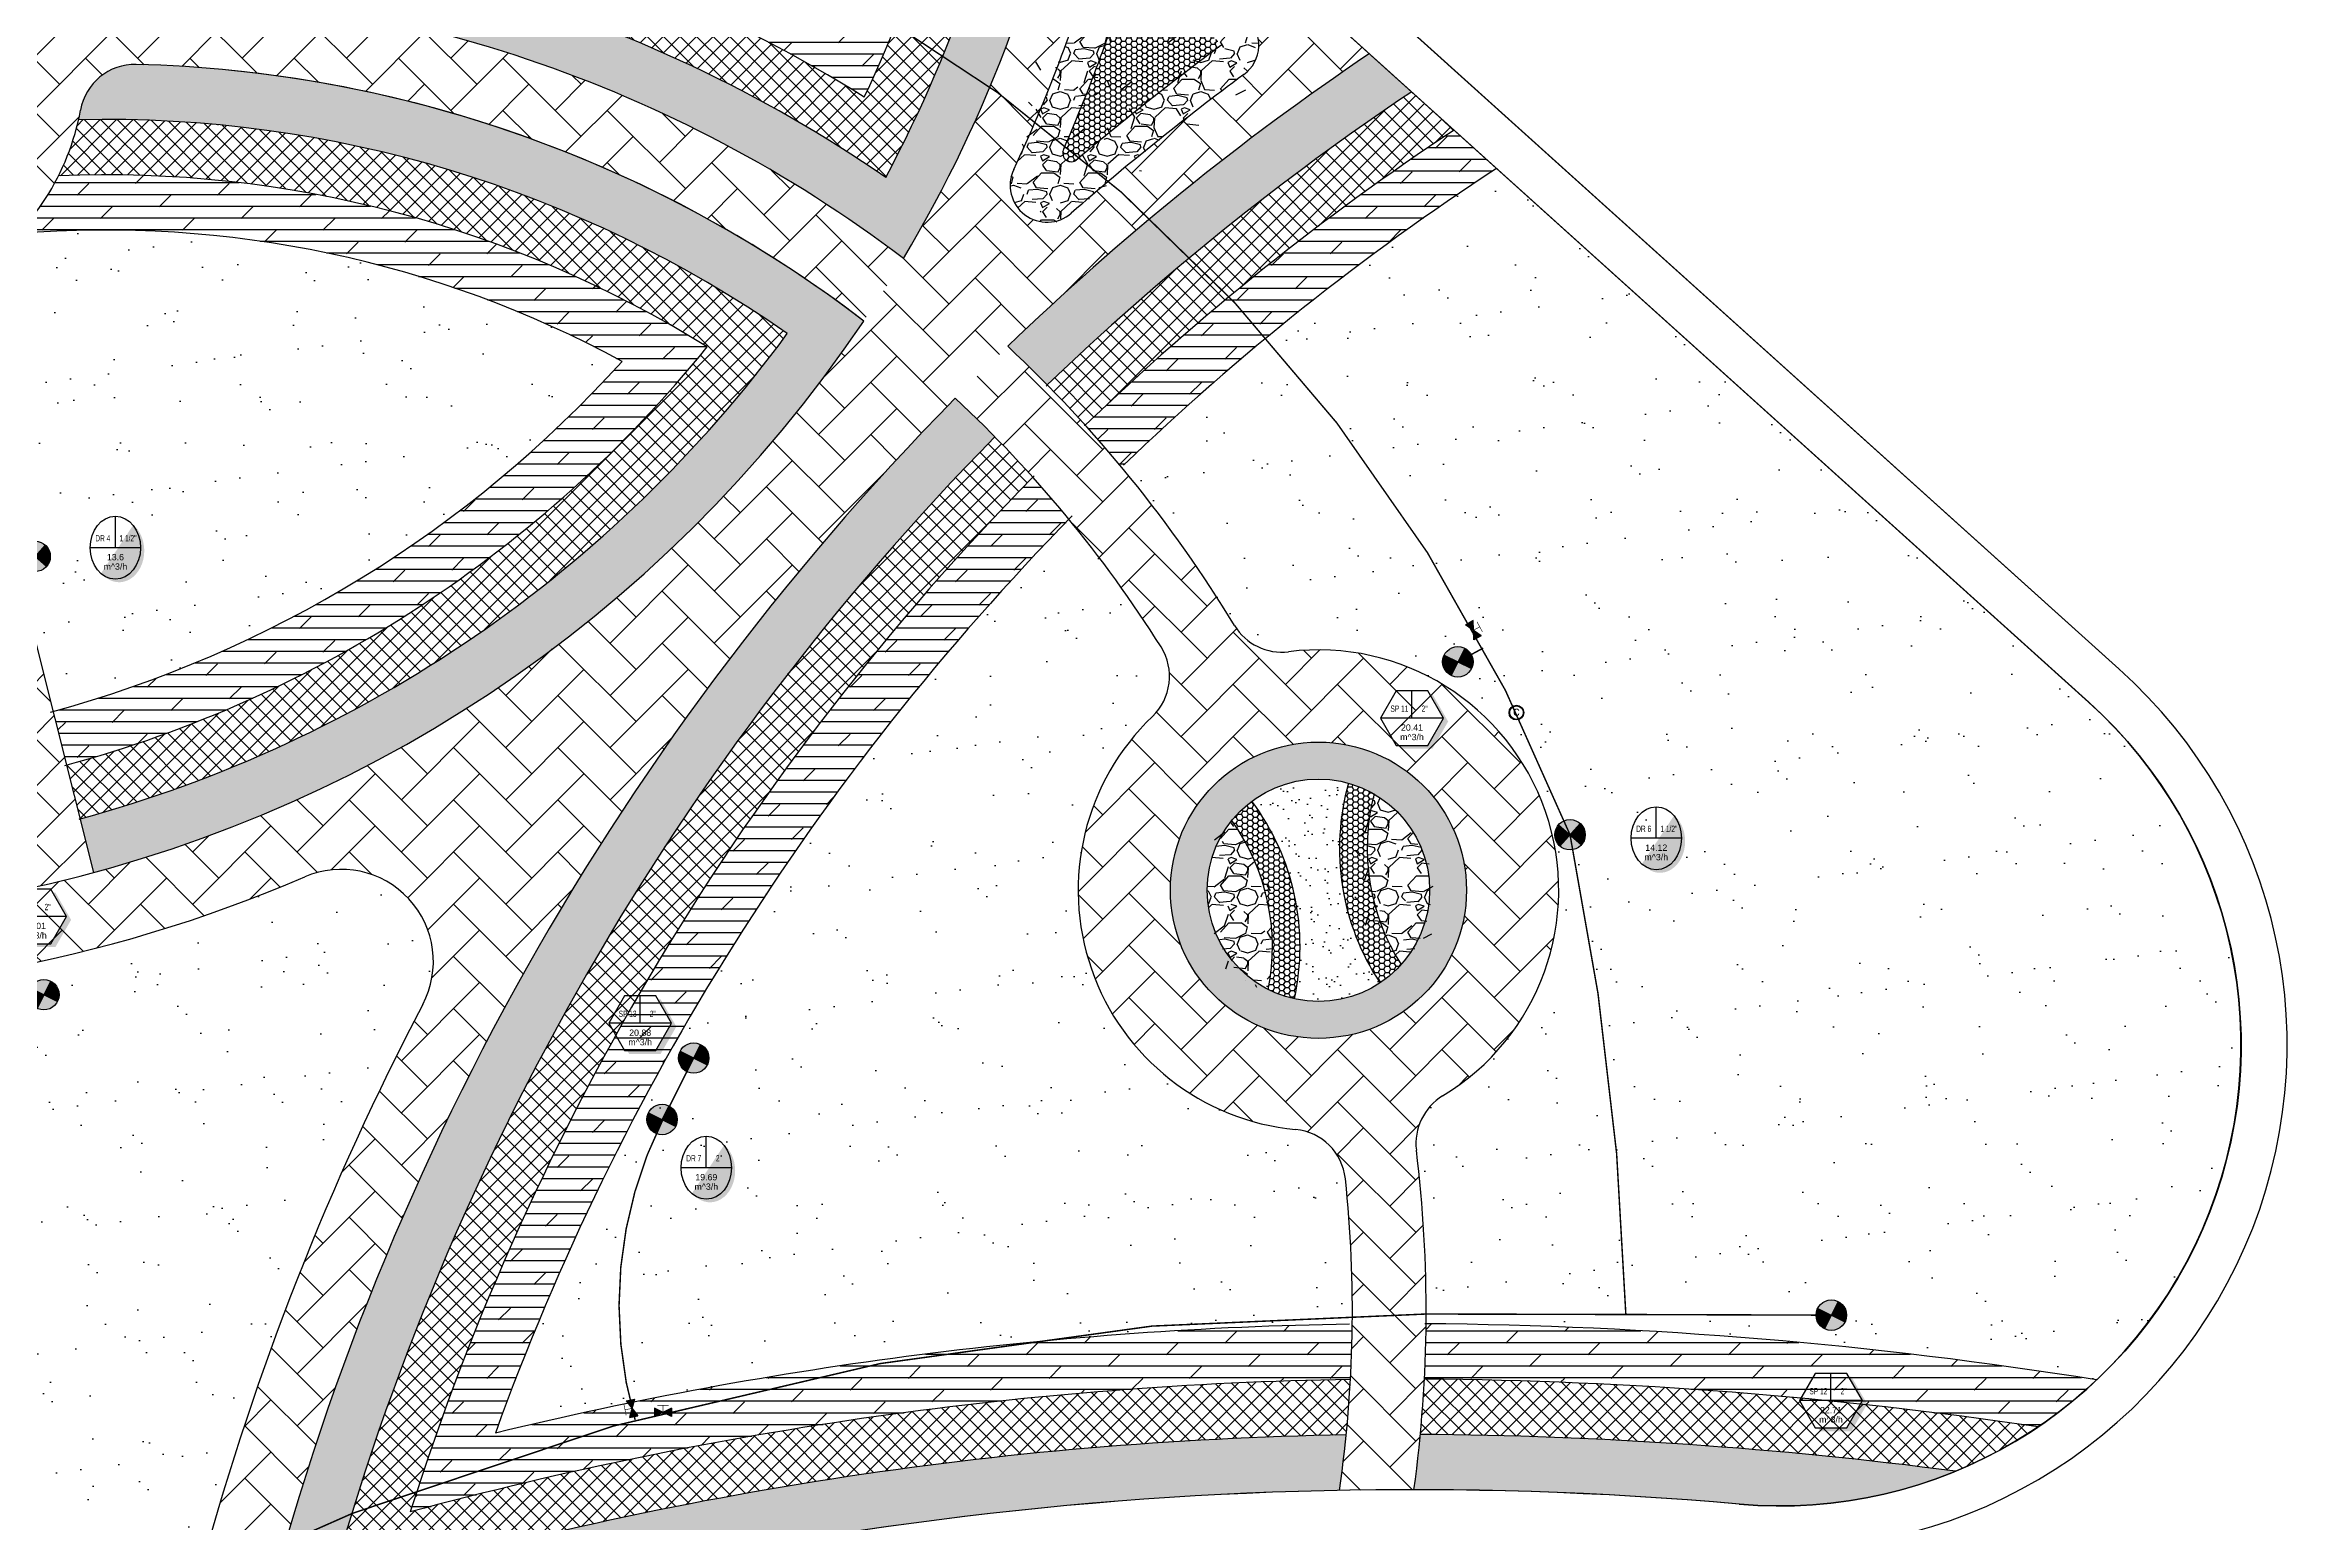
# Model space of a CAD drawing. Extents: x 671027 to 671621, y 802418 to 802669.
# Drawn here: x 671360.9 to 671482.5, y 802486.7 to 802566.8 of the extents above; entities that cross this region are included whole.
import ezdxf
from ezdxf.enums import TextEntityAlignment as Align

# ---------------------------------------------------------------- set-up
doc = ezdxf.new("R2010")
doc.units = 0
doc.linetypes.add('1', pattern=[0])
for name, color, linetype in [('Grass', 7, 'Continuous'), ('gravel', 7, 'Continuous'), ('isolation valve', 7, 'Continuous'), ('L-VALV-NOTN', 7, 'Continuous'), ('L-VALV-SYMB', 7, 'Continuous'), ('L-ZONE-ATTR-VALV', 7, 'Continuous'), ('Pipe-Lateral-10 Bars-90mm', 7, 'Continuous'), ('ROAD BORDER', 7, 'Continuous'), ('Roads boundry', 7, 'Continuous'), ('sand', 7, 'Continuous'), ('shrubs-Gc', 7, 'Continuous'), ('V3', 7, 'Continuous')]:
    doc.layers.add(name, color=color, linetype=linetype)
doc.layers.add('Hardscape', color=80, linetype='1', lineweight=15)
doc.layers.add('L-IRR-MAIN-QC VALVE', color=7, linetype='Continuous', true_color=0x23d31d)
doc.layers.add('L-SYMB-TRIM', color=7, linetype='Continuous', true_color=0x000000)
doc.styles.get("Standard").update_dxf_attribs({"font": 'arial.ttf'})
doc.styles.add('ValveZoneLabelText', font='arial.ttf', dxfattribs={"height": 0.2000000064})
doc.linetypes.add('90mm', pattern='A,0.5,-0.2,["90mm",Standard,S=0.1,R=0,X=-0.1,Y=-0.05],-0.5', length=1.2)
doc.linetypes.add('PIPE 90', pattern='A,12.7,-5.08,["GAS",Standard,S=2.54,R=0,X=-2.54,Y=-1.27],-6.35', length=24.13)
pattern_1 = [(37.50000000000001, (0, 0), (-0.01800035207982051, 0.5505898919955101), [0, -0.43434, 0, -0.485775, 0, -0.4643437499999999]), (7.499999999999999, (0, 0), (0.505713693530253, 0.8064282381393985), [0, -0.234315, 0, -0.3914775, 0, -0.15001875]), (327.5, (-0.3514725000131875, 0), (0.8898664165216401, 0.001616832763363982), [0, -0.142875, 0, -0.51435, 0, -0.6715125]), (317.5, (-0.3514725000131875, 0), (0.8590010090313343, 0.2507954886643683), [0, -0.07143749999999999, 0, -0.337185, 0, -0.3857625])]
pattern_2 = [(45, (0, 0), (-0.4490128060534576, 0.4490128060534577), []), (135, (0, 0), (-0.4490128060534577, -0.4490128060534576), [])]
pattern_3 = [(0, (0, 0), (0, 0.635), []), (45, (0, 0), (-1.269999134350098, 1.269999134350099), [0.8980256121069154, -1.796051224213831])]
pattern_4 = [(37.50000000000001, (0, 0), (-0.1600031295984046, 4.894132373293424), [0, -3.860800000000001, 0, -4.318000000000001, 0, -4.1275]), (7.499999999999999, (0, 0), (4.495232831380027, 7.168251005683543), [0, -2.0828, 0, -3.4798, 0, -1.3335]), (327.5, (-3.124199999962002, 0), (7.90992370241458, 0.01437184678545762), [0, -1.27, 0, -4.572, 0, -5.969]), (317.5, (-3.124199999962002, 0), (7.635564524722972, 2.229293232572163), [0, -0.635, 0, -2.9972, 0, -3.429])]
pattern_5 = [(228.0127875, (1.828800000017509, 2.540000000037253), (-20.32000000159581, -22.85999999858178), [0.34172144, -33.830483639565]), (184.969741, (1.600199999986216, 2.285999999963678), (30.47999998794051, 2.540000144697924), [0.5864047199999994, -58.05404889352396]), (132.5104471, (1.015999999945052, 2.23519999999553), (25.40000001072749, -27.93999999024596), [0.41348152, -40.9347227941]), (267.273689, (0.02540000004228204, 1.600199999986216), (2.540000005319725, 50.79999999973313), [0.5340045199999995, -52.86643742573797]), (292.83365418, (0, 1.066800000029616), (-12.70000000106341, 30.47999999955546), [0.5236336999999995, -51.83980774534397]), (357.2736889999999, (0.2031999999890104, 0.5842000000411645), (-50.79999999973313, 2.540000005319728), [0.5340045199999995, -52.86643742573797]), (37.69424047, (0.7365999999456108, 0.5587999999988824), (-33.01999999853589, -25.40000000190041), [0.70619366, -69.91311531424701]), (72.25532837, (1.295399999944493, 0.9906000000191852), (17.78000000477929, 55.87999999847886), [0.66671952, -66.005256601905]), (121.42956562, (1.498600000049919, 1.625600000028498), (-20.32000000288312, 33.01999999822602), [0.535813, -53.04554569871201]), (175.2363583, (1.219200000050478, 2.082799999974668), (27.93999999959953, -2.540000004389256), [0.6117132799999995, -29.97393694999998]), (222.3974378, (0.6095999999670312, 2.133599999942817), (-30.47999999902466, -27.94000000106399), [0.7910779200000001, -78.31677251217701]), (138.81407483, (2.540000000037253, 1.574799999943934), (-17.77999999893351, 15.24000000123918), [0.27000454, -26.730565824344]), (171.4692344, (2.336800000048243, 1.752600000007078), (33.02000000088966, -5.079999994237343), [0.51368198, -50.85463899704001]), (225, (1.828800000017509, 1.828800000017509), (-3.552713678800501e-16, -2.540000000000239), [0.35920934, -3.232893108428]), (203.19859051, (1.650999999954365, 2.133599999942817), (12.70000000034609, 5.079999999109334), [0.1934413199999999, -19.15062236889398]), (291.80140949, (1.473200000007637, 2.057400000048801), (-2.540000000531496, 7.619999999822872), [0.27356562, -13.40475299]), (30.96375653, (1.574799999943934, 1.803399999975227), (7.620000000186383, 5.079999999721125), [0.4443196599999997, -14.36629815290999]), (161.56505118, (1.955799999996088, 2.032000000006519), (5.080000000132583, -2.539999999733753), [0.32128714, -7.710898116828]), (16.389540334, (0, 2.057400000048801), (25.40000000000015, 7.620000000000243), [0.450088, -44.55882667253901]), (70.34617594, (0.4318000000203028, 2.184400000027381), (-10.16000000092932, -27.93999999967041), [0.37759894, -37.3822156782]), (293.19859051, (1.955799999996088, 2.540000000037253), (-5.079999999113262, 12.70000000035529), [0.3868800999999998, -18.95718358889398]), (343.6104596700001, (2.10820000001695, 2.184400000027381), (-25.40000000053229, 7.619999998222859), [0.4500879999999998, -44.55882667253996]), (339.44395478, (0, 0.4825999999884516), (-12.69999999999986, 5.080000000000211), [0.4340351999999997, -21.26773431310599]), (294.7751406, (0.4063999999780208, 0.33019999996759), (-12.70000001511693, 27.93999999312726), [0.36367212, -36.00359338072001]), (66.80140949, (1.98120000003837, 0), (5.079999999202299, 12.7000000003193), [0.3868801000000001, -18.957183588894]), (17.35402464, (2.133599999942817, 0.355600000009872), (-33.01999999934302, -10.16000000213246), [0.4257827400000001, -42.1523759802]), (69.44395478, (0.7365999999456108, 0), (-5.080000000088461, -12.69999999996463), [0.2170176, -21.48475191310601]), (101.309932474, (1.828800000017509, 0), (-2.5400000000004, 10.16000000000037), [0.1295146, -12.821994964526]), (165.963756532, (1.803399999975227, 0.1269999999785796), (7.619999999999513, -2.539999999999865), [0.5236337000000001, -9.949054589069]), (186.00900596, (1.295399999944493, 0.2539999999571592), (25.39999999986537, 2.540000001329354), [0.4852669999999997, -48.04136486333697]), (303.69006753, (1.574799999943934, 1.574799999943934), (-2.540000000352969, 5.079999999823702), [0.36632388, -8.79177635968]), (353.15722659, (1.77800000004936, 1.270000000018626), (43.18000000026569, -5.079999997739394), [0.6395567600000001, -63.316009065031]), (60.9453959, (2.412999999942258, 1.193800000008196), (-10.16000000027969, -17.77999999984025), [0.26150824, -25.88939231811]), (90, (2.540000000037253, 1.422400000039488), (-2.54, 2.54), [0.1524, -2.3876]), (120.25643716, (1.244599999976344, 0.33019999996759), (10.15999999875716, -17.7800000007098), [0.3528669600000001, -34.9339407732]), (48.01278749999999, (1.066800000029616, 0.6350000000093132), (20.32000000167534, 22.8599999985102), [0.6834428800000001, -33.488762199565]), (0, (1.523999999975786, 1.143000000040047), (2.54, 2.54), [0.6604000000000001, -1.8796]), (325.3048465, (2.184400000027381, 1.143000000040047), (25.40000000962153, -17.77999998625458), [0.40160956, -39.75931672414001]), (254.0546040999999, (2.514599999994971, 0.9144000000087544), (-2.539999999822557, -10.16000000004475), [0.36982908, -18.121650038772]), (207.64597536, (2.412999999942258, 0.5587999999988824), (-48.26000000177335, -25.39999999663075), [0.6021450999999994, -59.61246442293797]), (175.42607874, (1.879599999985658, 0.2793999999994412), (-33.01999999999883, 2.539999999999478), [0.6370294599999999, -63.06584645624])]
pattern_6 = [(0, (0, 0), (0.28575, 0.1649778387), [0.1905, -0.3809999999999999]), (120, (0, 0), (-0.2857499993756514, 0.1649778397814034), [0.1904999999999998, -0.3809999999999997]), (59.99999999999999, (0, 0), (6.243485461965292e-10, 0.3299556784814033), [-0.3809999999999999, 0.1905])]

# ---------------------------------------------------------------- blocks, each defined once
blk = doc.blocks.new('valvesym-1')
at = {"linetype": 'Continuous', "lineweight": 0}
for points in [[(-0.005572365368450294, -9.992007221626409e-16), (-0.7466969593723654, -9.992007221626409e-16), (-0.7495614365984087, 0.005572365560468029), (-0.7407662468327931, 0.1173258474159137), (-0.7132923789272694, 0.2317627430862896), (-0.6682548853708725, 0.3404928708454358), (-0.6067627387258326, 0.4408389340933168), (-0.5303300797232847, 0.5303300797232787), (-0.4408389340933239, 0.6067627387258273), (-0.3404928708454441, 0.6682548853708682), (-0.231762743086298, 0.7132923789272665), (-0.1173258474159223, 0.7407662468327918), (-0.005572365368450294, 0.7495614366135223), (0.0002269082501467068, 0.7466969851027485), (0.0002269082501467068, 0.005572365560468029)], [(0.7466969593723654, -1.998401444325282e-15), (0.005572365368450294, -1.665334536937735e-15), (0.0002269082501467068, -0.005572365560468362), (0.0002269082501467068, -0.7466969851027487), (0.005572365368450294, -0.7495614366135223), (0.1173258474159267, -0.7407662468327914), (0.2317627430863026, -0.7132923789272656), (0.3404928708454474, -0.668254885370867), (0.4408389340933271, -0.6067627387258254), (0.530330079723287, -0.5303300797232764), (0.6067627387258343, -0.4408389340933148), (0.6682548853708735, -0.3404928708454339), (0.7132923789272702, -0.231762743086288), (0.7407662468327935, -0.1173258474159117), (0.7495614365984057, -0.005572365560468362)]]:
    blk.add_hatch(color=0, dxfattribs=at).paths.add_polyline_path(points, flags=0)
at = {"layer": 'L-SYMB-TRIM', "linetype": 'Continuous', "lineweight": 0}
h = blk.add_hatch(color=256, dxfattribs=at)
edge = h.paths.add_edge_path()
edge.add_arc((0, 0), 0.7499999912790698, 0, 360)
at = {"color": 0, "linetype": 'Continuous', "ltscale": 0.1022343309819866, "flags": 128}
for points in [[(0.7499999912790697, 0), (-0.7499782480462722, 0)], [(0.0002269082501467068, 0.7499999569541651), (0.0002269082501467068, -0.749999989485058)]]:
    blk.add_lwpolyline(points, dxfattribs=at)
at = {"color": 0, "linetype": 'Continuous', "ltscale": 0.1022343309819866}
blk.add_circle((0, 0), 0.7499999912790698, dxfattribs=at)
blk = doc.blocks.new('ControlValve-1')
at = {"layer": 'L-VALV-SYMB', "color": 0, "xscale": 1.000000032, "yscale": 1.000000032}
blk.add_blockref('valvesym-1', (0, 0), dxfattribs=at)
at = {"layer": 'L-ZONE-ATTR-VALV', "style": 'ValveZoneLabelText'}
blk.add_attdef('WaterSource/ZoneId', (0, 0), '', height=0.2000000064, dxfattribs=at)
blk = doc.blocks.new('V-D-2')
at = {"layer": 'L-VALV-SYMB', "color": 12, "rotation": 63.40581976892219}
blk.add_blockref('ControlValve-1', (0, 0), dxfattribs=at)
blk = doc.blocks.new('vnotation-4')
h = blk.add_hatch(color=256)
edge = h.paths.add_edge_path()
edge.add_ellipse((0, 0), major_axis=(0, 0.5), ratio=0.8, start_angle=151.239389194318, end_angle=321.1378267994929)
edge.add_ellipse((0.05851919929342841, -0.04899005160074754), major_axis=(0, 0.5), ratio=0.8, start_angle=141.137826799493, end_angle=331.23938919431794, ccw=False)
for p, q in [((0, 0), (3.888022200886621e-17, 0.5)), ((0.4, -9.18454765366783e-17), (-0.4, 3.061515884555943e-17))]:
    blk.add_line(p, q)
blk.add_ellipse((0, 0), major_axis=(0, 0.5), ratio=0.8, start_param=-3.141592653589793, end_param=3.141592653589793)
for tag, p in [('AA', (-0.2, 0.15)), ('2', (0.2, 0.15)), ('GPM', (0, -0.3)), ('20', (0, -0.15))]:
    blk.add_attdef(tag, text='', height=0.1).set_placement(p, align=Align.MIDDLE_CENTER)
at = {"flags": 1}
blk.add_attdef('WATERSOURCE/ZONEID', text='', height=0.005, dxfattribs=at).set_placement((0, 0), align=Align.MIDDLE_CENTER)
blk = doc.blocks.new('V-D-1.5')
at = {"layer": 'L-VALV-SYMB', "color": 130, "rotation": 48.58537856362994}
blk.add_blockref('ControlValve-1', (0, 0), dxfattribs=at)
blk = doc.blocks.new('V_S_2')
at = {"layer": 'L-VALV-SYMB', "color": 12, "rotation": 63.40581976892219}
blk.add_blockref('ControlValve-1', (0, 0), dxfattribs=at)
blk = doc.blocks.new('vnotation-6')
blk.add_hatch(color=256).paths.add_polyline_path([(0.2809331929103995, 0.379434840131078), (0.5, 0), (0.2499999999999997, -0.4330127018922195), (-0.2061760863627774, -0.4330127018922192), (-0.175242893452378, -0.4865905636533605), (0.3247571065476219, -0.4865905636533608), (0.5747571065476222, -0.05357786176114132), (0.3247571065476222, 0.379434840131078)])
for p, q in [((0, 0), (5.551115123125783e-17, 0.4330127018922194)), ((0.5, -1.110223024625157e-16), (-0.5, 0))]:
    blk.add_line(p, q)
blk.add_lwpolyline([(0.5, 0), (0.25, 0.4330127018922194), (-0.2499999999999999, 0.4330127018922194), (-0.5, 5.551115123125783e-17), (-0.2500000000000002, -0.4330127018922192), (0.2499999999999997, -0.4330127018922195)], close=True)
for tag, p in [('AA', (-0.2, 0.2)), ('2', (0.2, 0.2)), ('GPM', (0, -0.3)), ('20', (0, -0.15))]:
    blk.add_attdef(tag, text='', height=0.1).set_placement(p, align=Align.MIDDLE_CENTER)
at = {"flags": 1}
blk.add_attdef('WATERSOURCE/ZONEID', text='', height=0.005, dxfattribs=at).set_placement((0, 0), align=Align.MIDDLE_CENTER)
blk = doc.blocks.new('Q.C')
at = {"layer": 'L-IRR-MAIN-QC VALVE'}
h = blk.add_hatch(color=256, dxfattribs=at)
edge = h.paths.add_edge_path()
edge.add_arc((0, 0), 0.5186, 0, 360)
edge = h.paths.add_edge_path(flags=17)
edge.add_arc((0, 0), 0.4749, 0, 360)
for radius in [0.5186, 0.4749]:
    blk.add_circle((0, 0), radius, dxfattribs=at)
blk.add_text('c', height=0.659216335408678, dxfattribs=at).set_placement((-0.2362349559965082, -0.2256896859323376))
blk = doc.blocks.new('ISOLATION VALVE')
at = {"layer": 'V3'}
h = blk.add_hatch(color=150, dxfattribs=at)
h.paths.add_polyline_path([(1.5, 0.75), (0, 0), (1.5, -0.75)])
h.paths.add_polyline_path([(0, 0), (-1.5, 0.75), (-1.5, -0.75)])
at = {"layer": 'V3', "color": 150}
for p, q in [((-1.5, 0.75), (-1.5, -0.75)), ((1.5, 0.75), (-1.5, -0.75)), ((1.5, -0.75), (-1.5, 0.75)), ((1.5, 0.75), (1.5, -0.75))]:
    blk.add_line(p, q, dxfattribs=at)
at = {"layer": 'V3', "color": 150, "const_width": 0.1}
blk.add_lwpolyline([(0, 0), (0, 1.25), (1, 1.25), (-1, 1.25)], dxfattribs=at)

msp = doc.modelspace()

# ---------------------------------------------------------------- hatches: boundary and pattern name
at = {"layer": 'Grass', "linetype": 'ByBlock'}
h = msp.add_hatch(dxfattribs=at)
h.set_pattern_fill('AR-SAND', color=94, scale=0.1)
h.set_pattern_definition(pattern_4)
h.paths.add_polyline_path([(671471.7772134771, 802531.1687208272, -0.4373838663141636), (671472.1856676224, 802494.4562980401, 0.03769208156857422), (671435.8301662904, 802497.500892699, 0.03296819824642526), (671435.3015456228, 802506.914810612, -0.2955544622661418), (671436.7283291726, 802509.8479304744, 0.8097388147412852), (671428.3773668088, 802533.9284248347, -0.2955544622637499), (671425.4409522587, 802535.3484153331, 0.03688084463250202), (671419.3195707373, 802543.9346206395, -0.04727878131818087), (671439.6544984583, 802560.1288513762)])
h = msp.add_hatch(dxfattribs=at)
h.set_pattern_fill('AR-SAND', color=94, scale=0.1)
h.set_pattern_definition(pattern_4)
h.paths.add_polyline_path([(671361.395898007, 802530.6948189789), (671356.141968642, 802551.593358264, -0.3149717155098368), (671357.3660542644, 802554.8066317039, 0.05296214633264042), (671359.4669548852, 802556.5847536196, -0.1459699085263934), (671392.236061825, 802549.666084707, -0.1432506243744914)])
h = msp.add_hatch(dxfattribs=at)
h.set_pattern_fill('AR-SAND', color=94, scale=0.1)
h.set_pattern_definition(pattern_4)
h.paths.add_polyline_path([(671428.7552606072, 802508.0307681201, -0.3564185848569091), (671431.453391756, 802505.3621299329, -0.02921405260145238), (671431.829753422, 802497.4811087137, 0.05566542318292118), (671385.366460635, 802491.5784650609, -0.1073505691451949), (671416.468577111, 802541.1052455978, -0.03159209307204999), (671421.457726224, 802534.1852232465, -0.3564185848559485), (671420.9911363908, 802530.419079941, 0.642267972347255)])
h = msp.add_hatch(dxfattribs=at)
h.set_pattern_fill('AR-SAND', color=94, scale=0.1)
h.set_pattern_definition(pattern_4)
h.paths.add_polyline_path([(671381.431435129, 802514.8103934315, 0.7066326815959615), (671375.0270462994, 802521.7265282344, -0.1143951784226822), (671340.586100839, 802515.5045074828, 0.7059984922318673), (671337.0001669894, 802506.7903311895, -0.05351524479783638), (671358.8273917859, 802482.5062162419, 0.6304159940492293), (671369.4806571321, 802484.4383036532, -0.05428110816195015)])
at = {"layer": 'gravel', "linetype": 'ByBlock'}
h = msp.add_hatch(dxfattribs=at)
h.set_pattern_fill('GRAVEL', color=250, scale=0.1)
h.set_pattern_definition(pattern_5)
edge = h.paths.add_edge_path()
edge.add_arc((671344.3868694465, 802592.8980244967), 76.48678802096713, -25.416320107504305, -15.998444077087584, ccw=False)
edge.add_arc((671415.2771628769, 802559.2120898772), 2, 154.5836798924957, 311.0415033565571)
edge.add_arc((671514.9272235946, 802444.7453760711), 149.7654874158904, 126.4491387234535, 131.041503352715, ccw=False)
edge.add_arc((671424.7619859539, 802566.8231918478), 2, -53.55086127654646, 47.96386137537576)
edge.add_line((671426.1011843599, 802568.308637111), (671421.1729975863, 802572.7516280679))
edge.add_arc((671419.8337991802, 802571.2661828046), 2, 47.96386137537576, 164.0015559204352)
edge = h.paths.add_edge_path(flags=16)
edge.add_arc((671344.3868694468, 802592.8980244966), 78.48678802065807, -23.826502451123588, -15.998444333042016, ccw=False)
edge.add_arc((671416.6010780724, 802560.9631449378), 0.4752611960238309, 151.2367429350951, 299.2785820582257)
edge.add_arc((671514.9272235951, 802444.7453760705), 151.7654874166286, 126.44913872346089, 130.2670155583826, ccw=False)
edge.add_line((671424.761985954, 802566.8231918478), (671419.8337997734, 802571.2661822701))
h = msp.add_hatch(dxfattribs=at)
h.set_pattern_fill('GRAVEL', color=250, scale=0.1)
h.set_pattern_definition(pattern_5)
h.paths.add_polyline_path([(671433.0149160433, 802526.2168473086, -0.4763641906081926), (671434.4751048972, 802516.9688277496, -0.2087031330792848)])
h = msp.add_hatch(dxfattribs=at)
h.set_pattern_fill('GRAVEL', color=250, scale=0.1)
h.set_pattern_definition(pattern_5)
h.paths.add_polyline_path([(671427.2656219306, 802515.6240384462, -0.476364190608151), (671425.2935437126, 802524.7765749665, -0.2087031330792738)])
at = {"layer": 'Hardscape'}
h = msp.add_hatch(dxfattribs=at)
h.set_pattern_fill('AR-HBONE', color=251, scale=0.5)
h.set_pattern_definition([(45, (-675480.1106416162, -802687.9175801403), (2.220446049250313e-16, 2.82842712474619), [6, -2]), (135, (-675478.6964280538, -802686.5033665779), (2.220446049250313e-16, 2.82842712474619), [6, -2])])
h.paths.add_polyline_path([(671420.9911363908, 802530.419079941, 0.3564185848566495), (671421.457726224, 802534.1852232465, 0.06502041347440585), (671410.2990935898, 802547.6679814993, -0.006819381750013298), (671413.1450974577, 802550.48329309, -0.06842806752082291), (671425.4409522585, 802535.348415333, 0.2955544622662496), (671428.3773668088, 802533.9284248347, -0.8097388147398058), (671436.7283291727, 802509.8479304744, 0.2955544622660227), (671435.3015456228, 802506.914810612, -0.06456998133780872), (671435.1735192551, 802488.5052329487, 0.005006434108123105), (671431.1285960067, 802488.4677008206, 0.06275886861352166), (671431.453391756, 802505.3621299329, 0.3564185848573256), (671428.7552606072, 802508.0307681201, -0.6422679723435928)])
h.paths.add_polyline_path([(671430.8233191636, 802513.0149070462, 1), (671429.1625349883, 802528.9859196634, 1)], flags=16)
h.paths.add_polyline_path([(671365.8973844853, 802565.7602576236, 0.3701304910562714), (671362.8714852475, 802563.2896480621, -0.2019685250240934), (671357.3660522815, 802554.8066346237, 0.3149719415910385), (671356.141968642, 802551.593358264), (671357.4391562757, 802546.4335388524), (671363.5906415065, 802521.9647942566, -0.01701694665333523), (671358.7221040309, 802520.8230006462), (671351.2928597111, 802550.3742837891, 0.3149717155074434), (671348.6947053735, 802552.626639411, -0.2220571350402036), (671339.2410025552, 802558.306080872, 0.3701306396925756), (671335.4750996266, 802559.3443304739, 0.1581078736661541), (671305.0695365685, 802530.8137644223, -0.01366064180112755), (671301.7376669926, 802533.0536133652, -0.1626782124827104), (671335.2536456073, 802563.6406283225, 0.2831624201260748), (671337.0342945128, 802566.2338611757, -0.2352225581305126), (671342.7238851048, 802576.3607711737, 0.3153520210887766), (671343.9514026123, 802579.5763759634), (671336.3750644987, 802609.7127536532, -0.01954959624762731), (671341.1834817751, 802611.0936872016), (671348.8005115428, 802580.7954504384, 0.314971715511892), (671351.3986658804, 802578.5430948165, -0.2556895341446855), (671361.6887799071, 802571.4333845822, 0.283162420133665), (671364.3650036139, 802569.7800867182, -0.1631994005964295), (671407.4944492271, 802555.2451177315, -0.0136606418011594), (671405.3439707501, 802551.8548787314, 0.1586283161576397)])
h.paths.add_polyline_path([(671349.2162935394, 802573.5703734223, 1), (671350.8770777148, 802557.5993608051, 1)], flags=16)
h = msp.add_hatch(dxfattribs=at)
h.set_pattern_fill('AR-HBONE', color=251, scale=0.5)
h.set_pattern_definition([(45, (-673847.9582241292, -801760.793578709), (0, 2.82842712474619), [6, -2]), (135, (-673846.5440105663, -801759.3793651466), (2.220446049250313e-16, 2.82842712474619), [6, -2])])
h.paths.add_polyline_path([(671278.3240163288, 802535.4435712302, -0.006934415861741222), (671284.9076873536, 802549.7409287744, 0.66462960352515), (671416.8447145295, 802580.6436905864), (671417.1021850156, 802580.4116054681), (671432.7317528373, 802566.3349022788, 0.1883416674879848), (671372.0840579804, 802478.4490603469, 0.01616380397232093), (671359.8151024525, 802473.9817937382, 0.1766349934288822)])
h.paths.add_polyline_path([(671337.0001669895, 802506.7903311895, -0.05351524479782128), (671358.8273917859, 802482.5062162419, 0.6304159940423829), (671369.4806571321, 802484.4383036533, -0.05428110816170177), (671381.431435129, 802514.8103934315, 0.706632681603334), (671375.0270462994, 802521.7265282344, -0.1143951784225377), (671340.5861008388, 802515.5045074828, 0.7059984922328879)], flags=16)
h.paths.add_polyline_path([(671294.6672586412, 802534.775833871, -0.0375203973870377), (671286.5393231298, 802542.8591383492, 0.544499667226283), (671284.8757265435, 802542.6254301436, 0.002109561052168651), (671282.8909447045, 802538.2952670405, 0.4436496554100509), (671283.4813783809, 802536.9351378863, -0.01785648479128385), (671293.6300657612, 802533.0939191355, 0.8558373785887041)], flags=16)
h.paths.add_polyline_path([(671416.5903739688, 802557.7036215719, -0.02004065313521632), (671425.9502038966, 802565.2144227157, 0.4743790038603573), (671426.1011843599, 802568.308637111), (671421.1729975862, 802572.7516280677, 0.554523892678824), (671417.9112615082, 802571.8174051103, -0.04111638270438389), (671413.4707367199, 802560.0704747204, 0.8130969758238349)], flags=16)
at = {"layer": 'sand', "linetype": 'ByBlock'}
h = msp.add_hatch(dxfattribs=at)
h.set_pattern_fill('AR-SAND', color=1, scale=0.03)
h.set_pattern_definition([(37.50000000000001, (0, 0), (-0.04800093887952137, 1.468239711988027), [0, -1.15824, 0, -1.2954, 0, -1.23825]), (7.499999999999999, (0, 0), (1.348569849414008, 2.150475301705063), [0, -0.6248400000000001, 0, -1.04394, 0, -0.40005]), (327.5, (-0.9372600000351667, 0), (2.372977110724374, 0.004311554035637286), [0, -0.3809999999999999, 0, -1.3716, 0, -1.7907]), (317.5, (-0.9372600000351667, 0), (2.290669357416891, 0.6687879697716489), [0, -0.1905, 0, -0.8991599999999998, 0, -1.0287])])
h.paths.add_polyline_path([(671433.3293438278, 802515.9792657, -0.1213066554515475), (671430.6164597687, 802515.0041805796, -0.08049183207170375), (671428.691087814, 802515.1140889457, 0.2173204439400732), (671426.3825175836, 802525.828305629, -0.135442073141553), (671429.369394383, 802526.99664613, -0.09450454643418552), (671431.6200056848, 802526.8052575141, 0.2173204439400791)])
at = {"layer": 'shrubs-Gc', "linetype": 'ByBlock'}
h = msp.add_hatch(dxfattribs=at)
h.set_pattern_fill('DOLMIT', color=240, scale=0.1)
h.set_pattern_definition(pattern_3)
h.paths.add_polyline_path([(671405.3690575797, 802563.9905983229, 0.1597826338689477), (671358.4267223006, 802575.5607631212, 0.1037414124038036), (671353.7121392085, 802578.0871855326, -0.1631777206847234), (671403.9973471246, 802568.2984964466, 0.0791751316335648), (671408.6907236452, 802588.0441431054), (671411.4710681401, 802585.5375324562, -0.083537026260446)])
at = {"layer": 'shrubs-Gc'}
h = msp.add_hatch(dxfattribs=at)
h.set_pattern_fill('ANSI37', color=74, scale=0.2)
h.set_pattern_definition(pattern_2)
h.paths.add_polyline_path([(671406.5338147235, 802559.6392740925, 0.1631761958458701), (671360.9562039166, 802572.7070807088, 0.07356927205767784), (671358.4267223006, 802575.5607631212, -0.1597826338689475), (671405.3690575797, 802563.9905983229, 0.08353702626044594), (671411.4710681401, 802585.5375324562), (671414.1877117996, 802583.0883510907, -0.08816668761469468)])
h = msp.add_hatch(dxfattribs=at)
h.set_pattern_fill('AR-SAND', color=219, scale=0.01125)
h.set_pattern_definition(pattern_1)
h.paths.add_polyline_path([(671406.5338147235, 802559.6392740925, 0.08816668761469462), (671414.1877117996, 802583.0883510907), (671416.8519303807, 802580.6864333863, -0.09301726323245714), (671407.4944492271, 802555.2451177315, 0.1631994005962407), (671364.365003614, 802569.7800867183, -0.2831624201267741), (671361.6887799071, 802571.433384582, 0.02821709534654777), (671360.9562039166, 802572.7070807088, -0.1631761958458699)])
h = msp.add_hatch(dxfattribs=at)
h.set_pattern_fill('HONEY', color=1, scale=0.06)
h.set_pattern_definition(pattern_6)
edge = h.paths.add_edge_path()
edge.add_arc((671344.3868694468, 802592.8980244966), 78.48678802065807, -23.826502451123588, -15.998444333042016, ccw=False)
edge.add_arc((671416.6010780724, 802560.9631449378), 0.4752611960238309, 151.2367429350951, 299.2785820582257)
edge.add_arc((671514.9272235951, 802444.7453760705), 151.7654874166286, 126.44913872346089, 130.2670155583826, ccw=False)
edge.add_line((671424.761985954, 802566.8231918478), (671419.8337997734, 802571.2661822701))
h = msp.add_hatch(dxfattribs=at)
h.set_pattern_fill('AR-SAND', color=219, scale=0.01125)
h.set_pattern_definition(pattern_1)
h.paths.add_polyline_path([(671362.7659767632, 802562.7629619425, 0.01030822785696489), (671362.8714849713, 802563.289646518, -0.37013063969242), (671365.8973844852, 802565.7602576235, -0.1586283161570497), (671405.3439707499, 802551.8548787315, -0.1803724945593833), (671363.5906415065, 802521.9647942566), (671362.8590719608, 802524.8747562733, 0.1696319683189348), (671401.1962741783, 802551.1717879121, 0.1593435321002688)])
h = msp.add_hatch(dxfattribs=at)
h.set_pattern_fill('AR-SAND', color=219, scale=0.01125)
h.set_pattern_definition(pattern_1)
h.paths.add_polyline_path([(671415.2939546697, 802548.38767967, 0.01048479259633896), (671413.1450974577, 802550.4832930899, -0.04304648248887964), (671432.7540222075, 802566.3499535763), (671435.051031472, 802564.2790922517, 0.0441770551104429)])
h = msp.add_hatch(dxfattribs=at)
h.set_pattern_fill('ANSI37', color=74, scale=0.2)
h.set_pattern_definition(pattern_2)
h.paths.add_polyline_path([(671417.3521328307, 802546.2048463528, 0.01047994655096375), (671415.2939546697, 802548.38767967, -0.04417705511044296), (671435.051031472, 802564.2790922517), (671437.3511186452, 802562.2054560485, 0.04558166262138971)])
h = msp.add_hatch(dxfattribs=at)
h.set_pattern_fill('ANSI37', color=74, scale=0.2)
h.set_pattern_definition(pattern_2)
h.paths.add_polyline_path([(671401.1962741783, 802551.1717879121, -0.1696319683189347), (671362.8590719608, 802524.8747562733), (671362.127491311, 802527.7847624586, 0.1574045634867813), (671396.849993447, 802550.4470271294, 0.1510135047405784), (671361.684099327, 802559.727041734, 0.06208186437864285), (671362.7659767632, 802562.7629619425, -0.1593435321002684)])
at = {"layer": 'shrubs-Gc', "linetype": 'ByBlock'}
h = msp.add_hatch(dxfattribs=at)
h.set_pattern_fill('DOLMIT', color=240, scale=0.1)
h.set_pattern_definition(pattern_3)
h.paths.add_polyline_path([(671437.3511186452, 802562.2054560485), (671439.6544984583, 802560.1288513762, 0.04727878131818085), (671419.3195707373, 802543.9346206395, 0.01049384134937391), (671417.3521328307, 802546.2048463528, -0.04558166262138977)])
h = msp.add_hatch(dxfattribs=at)
h.set_pattern_fill('DOLMIT', color=240, scale=0.1)
h.set_pattern_definition(pattern_3)
h.paths.add_polyline_path([(671396.849993447, 802550.4470271294, -0.1574045634867815), (671362.127491311, 802527.7847624586), (671361.395898007, 802530.6948189789, 0.1432506243744913), (671392.236061825, 802549.666084707, 0.1459699085263934), (671359.4669548852, 802556.5847536196, 0.07420064948703409), (671361.684099327, 802559.727041734, -0.1510135047405784)])
at = {"layer": 'shrubs-Gc'}
h = msp.add_hatch(dxfattribs=at)
h.set_pattern_fill('AR-SAND', color=219, scale=0.01125)
h.set_pattern_definition(pattern_1)
h.paths.add_polyline_path([(671376.3229134491, 802482.9207684208, -0.06840859253725587), (671431.4977894354, 802491.4749559349, -0.01121030429843658), (671431.1285960067, 802488.4677008206, 0.07453113725576056), (671372.0840579804, 802478.4490603469, -0.1372191302174559), (671410.2990935898, 802547.6679814992, -0.01110006154431807), (671412.4491387358, 802545.5757162235, 0.1278219888285606)])
h = msp.add_hatch(dxfattribs=at)
h.set_pattern_fill('ANSI37', color=74, scale=0.2)
h.set_pattern_definition(pattern_2)
h.paths.add_polyline_path([(671380.7476937103, 802487.2985922542, -0.06212117788488952), (671431.7309037868, 802494.4792172391, -0.01114908806871269), (671431.4977894354, 802491.4749559349, 0.068408592537256), (671376.3229134491, 802482.9207684208, -0.1278219888285606), (671412.4491387358, 802545.5757162235, -0.01110848142565085), (671414.5057240033, 802543.3883933958, 0.1178817737560205)])
at = {"layer": 'shrubs-Gc', "linetype": 'ByBlock'}
h = msp.add_hatch(dxfattribs=at)
h.set_pattern_fill('DOLMIT', color=240, scale=0.1)
h.set_pattern_definition(pattern_3)
h.paths.add_polyline_path([(671414.5057240033, 802543.3883933958, -0.01114025875800316), (671416.468577111, 802541.1052455978, 0.1073505691451949), (671385.366460635, 802491.5784650609, -0.05566542318292119), (671431.829753422, 802497.4811087137, -0.01111291789382018), (671431.7309037868, 802494.4792172391, 0.06212117788488938), (671380.7476937103, 802487.2985922542, -0.1178817737560205)])
at = {"layer": 'shrubs-Gc'}
h = msp.add_hatch(dxfattribs=at)
h.set_pattern_fill('AR-SAND', color=219, scale=0.01125)
h.set_pattern_definition(pattern_1)
edge = h.paths.add_edge_path(flags=17)
edge.add_arc((671429.992927076, 802521.0004133548), 6.028565377709604, -84.06329775586431, 275.93670224413574, ccw=False)
edge = h.paths.add_edge_path()
edge.add_arc((671429.992927076, 802521.0004133548), 8.028565377709603, -84.06329775586431, 275.93670224413574, ccw=False)
h = msp.add_hatch(dxfattribs=at)
h.set_pattern_fill('HONEY', color=1, scale=0.06)
h.set_pattern_definition(pattern_6)
h.paths.add_polyline_path([(671431.6200056848, 802526.8052575141, -0.06303118668760699), (671433.0149160433, 802526.2168473086, 0.2087031330792848), (671434.4751048972, 802516.9688277496, -0.06303118668761296), (671433.3293438278, 802515.9792657, -0.217320443940079)])
h = msp.add_hatch(dxfattribs=at)
h.set_pattern_fill('HONEY', color=1, scale=0.06)
h.set_pattern_definition(pattern_6)
h.paths.add_polyline_path([(671427.2656219306, 802515.6240384462, 0.208703133079274), (671425.2935437126, 802524.7765749665, -0.06303118668761779), (671426.3825175836, 802525.828305629, -0.217320443940073), (671428.691087814, 802515.1140889457, -0.06303118668761169)])
at = {"layer": 'shrubs-Gc', "linetype": 'ByBlock'}
h = msp.add_hatch(dxfattribs=at)
h.set_pattern_fill('DOLMIT', color=240, scale=0.1)
h.set_pattern_definition(pattern_3)
h.paths.add_polyline_path([(671472.1856676224, 802494.4562980401, -0.04075774402037412), (671469.0110589913, 802491.9109605482, 0.03490538075854695), (671435.7378114233, 802494.5015396833, 0.01048215279721907), (671435.8301662904, 802497.500892699, -0.03769208156857403)])
at = {"layer": 'shrubs-Gc'}
h = msp.add_hatch(dxfattribs=at)
h.set_pattern_fill('ANSI37', color=74, scale=0.2)
h.set_pattern_definition(pattern_2)
h.paths.add_polyline_path([(671469.0110589913, 802491.9109605482, -0.05095429819778672), (671464.5329126347, 802489.5077722868, 0.03079446223338731), (671435.5192943342, 802491.5030957361, 0.01050179303709403), (671435.7378114233, 802494.5015396833, -0.0349053807585465)])
h = msp.add_hatch(dxfattribs=at)
h.set_pattern_fill('AR-SAND', color=219, scale=0.01125)
h.set_pattern_definition(pattern_1)
h.paths.add_polyline_path([(671464.5329126347, 802489.5077722868, -0.1202938140942564), (671452.8105427743, 802487.720798158, 0.02186001950862461), (671435.1735192551, 802488.5052329486, 0.0105414212269635), (671435.5192943342, 802491.5030957361, -0.03079446223338739)])

# ---------------------------------------------------------------- linework, layer by layer
at = {"color": 0}
msp.add_line((671363.5913023306, 802521.9621656985), (671356.141968642, 802551.593358264), dxfattribs=at)
for radius in [8.028565377709603, 6.028565377709604]:
    msp.add_circle((671429.992927076, 802521.0004133548), radius, dxfattribs=at)
at = {"color": 119}
for centre, radius, start, end in [((671344.3868693856, 802592.8980245129), 67.48678808370138, 334.6376143851005, 353.7385413958897), ((671344.3868693856, 802592.8980245129), 70.48678808370138, 331.8459549526622, 352.0001571510373), ((671364.2570917075, 802498.2036435333), 77.57652453130925, 57.99767371411347, 94.31020657908897), ((671364.2570917075, 802498.2036435333), 74.57652453130925, 55.46632599026278, 92.53684048831576), ((671514.9272235945, 802444.7453760712), 143.7654874158442, 123.7520833575259, 133.8701495752957), ((671364.2570456386, 802498.2035553544), 64.57662321155158, 55.10867564676465, 91.32307237740902), ((671514.9272235945, 802444.7453760712), 140.7654874158442, 123.4426297627735, 133.8819514495301), ((671364.2545096645, 802498.1981932663), 61.58251540064746, 58.04198445688401, 92.39217997648387), ((671514.9272235945, 802444.7453760712), 137.7654874158442, 123.1192159765938, 133.8819514495301), ((671364.2545096645, 802498.1981932663), 58.58251540064746, 61.4683981008284, 94.68762629009956), ((671344.386869447, 802592.8980244957), 70.48678801983897, 285.1485659678017, 323.7028954890032), ((671344.386869447, 802592.8980244957), 64.48678801983897, 285.1485659678017, 317.9020589700153), ((671344.386869447, 802592.8980244957), 67.48678801983897, 285.1485659678017, 321.0216429860142), ((671514.9272235757, 802444.7453760789), 143.7654873957307, 135.4643523742459, 164.6009971959087), ((671514.9272235757, 802444.7453760789), 140.7654873957385, 135.5118783474804, 162.4042824632386), ((671514.9272235757, 802444.7453760789), 137.7654873957385, 135.5118783474804, 160.1262997327596), ((671435.0254345885, 802286.5042427002), 211.0010672271277, 90.90754632130509, 103.6122194230516), ((671433.8427450025, 802255.186300182), 242.3227426182188, 80.89577928956051, 89.54630119697754), ((671435.0254345885, 802286.5042427002), 208.0010672271277, 90.90754632130509, 105.1263999775184), ((671433.8427450025, 802255.186300182), 239.3227426182188, 81.54982374056401, 89.54630119697754), ((671435.0254345885, 802286.5042427002), 205.0010672271277, 90.98599074709865, 106.6396972779761), ((671433.8427450025, 802255.186300182), 236.3227426182188, 82.5381807051555, 89.59352195427108)]:
    msp.add_arc(centre, radius, start, end, dxfattribs=at)
at = {"color": 0}
for centre, radius, start, end in [((671344.3868694465, 802592.8980244967), 73.48678802096713, 329.1777395374053, 350.434560288153), ((671344.3868694465, 802592.8980244967), 76.48678802096713, 334.5836798897952, 344.0015559227247), ((671344.3868694468, 802592.8980244966), 78.48678802065807, 336.173497548372, 344.0015556671057), ((671364.2570917075, 802498.2036435333), 71.57652453130815, 52.83792365378451, 89.91361833806336), ((671424.7619859539, 802566.8231918478), 2, 306.4491387271498, 47.96386137253298), ((671514.9272235951, 802444.7453760705), 151.7654874166286, 126.4491387271498, 130.2670155594745), ((671365.8245651391, 802562.76114153), 3, 88.60911632564233, 169.8533451814559), ((671364.2570917075, 802498.2036435333), 67.57652453130815, 52.55459394271402, 88.60911632564233), ((671514.9272235946, 802444.7453760711), 146.7654874158904, 124.0485078062506, 133.9079480145864), ((671514.9272235946, 802444.7453760711), 149.7654874158904, 126.4491387271498, 131.0415033499912), ((671350.0466856271, 802565.5848671137), 13.0285653777096, 304.179949317635, 349.8533451814559), ((671415.2771628769, 802559.2120898772), 2, 154.5836798897952, 311.0415033594016), ((671344.3868694465, 802592.8980244967), 73.48678802096713, 237.6543339593003, 326.0471457802873), ((671364.2570917075, 802498.2036435333), 71.57652453130815, 31.26197174677139, 46.92012082353534), ((671514.9272235946, 802444.7453760711), 146.7654874158904, 135.4708109564824, 166.7239339076668), ((671364.2570917075, 802498.2036435333), 67.57652453130815, 32.17160139445235, 47.05223601632044), ((671428.0053626271, 802536.9052709659), 3, 211.2619717467714, 277.1230912068724), ((671418.9183546783, 802532.5878528595), 3, 313.7035526394108, 32.17160139445235), ((671429.992927076, 802521.0004133548), 13.0285653777096, 301.1293503201576, 97.12309119942671), ((671429.992927076, 802521.0004133548), 13.0285653777096, 133.7035526394108, 264.5488888870405), ((671344.3868694465, 802592.8980244967), 77.48678802096713, 267.1884830504496, 293.2924536261199), ((671377.0041689571, 802517.1340358831), 4.999999999999999, 332.3073481744033, 113.2924536261199), ((671514.9272235946, 802444.7453760711), 150.7654874158904, 152.3073481744033, 164.7354651445307), ((671438.2792448495, 802507.2799233553), 3, 121.1293503201577, 186.9904697835206), ((671428.4702714854, 802505.0443352646), 3, 6.08084013544236, 84.54888888704053), ((671364.2570917075, 802498.2036435333), 71.57652453130815, 352.2126468928848, 6.990469783520554), ((671364.2570917075, 802498.2036435333), 67.57652453130815, 351.716418548158, 6.08084013544236)]:
    msp.add_arc(centre, radius, start, end, dxfattribs=at)
for centre, radius, start, end in [((671364.2570917079, 802498.2036435338), 67.57652453076498, 52.55459394271402, 84.63542770462851), ((671364.2570917079, 802498.2036435338), 64.57652453076498, 84.58680479457915, 84.63542770462851), ((671416.6010780724, 802560.9631449378), 0.4752611960238309, 151.2367429355658, 299.2785820598434), ((671514.9272235945, 802444.7453760712), 143.7654874158442, 133.8701495752957, 133.9079480145864), ((671514.9272235945, 802444.7453760712), 140.7654874158442, 133.8819514495301, 133.9079480145864), ((671514.9272235757, 802444.7453760789), 140.7654873957385, 135.4708109564824, 135.5118783474804), ((671444.3404474688, 802523.2657728974), 13.20369609357137, 164.4506831783529, 213.4942707045429), ((671415.7935405442, 802517.9409007458), 13.20369609357137, 347.6377105138725, 36.6812980451344), ((671444.3404474688, 802523.2657728974), 11.70369609357137, 165.3952888740482, 212.5496650102628), ((671415.7935405442, 802517.9409007458), 11.70369609357137, 348.5823162098719, 35.73669234871894)]:
    msp.add_arc(centre, radius, start, end)
at = {"layer": 'Pipe-Lateral-10 Bars-90mm', "color": 40, "linetype": '90mm', "true_color": 0xf8d731, "const_width": 0.08}
for points in [[(671273.9971735884, 802523.0434609216), (671275.6509956315, 802526.8495540702, -0.6696648491317467), (671443.634557599, 802524.0079019766)], [(671394.4526472917, 802508.5721000787, 0.1880889989474532), (671392.9449887429, 802492.2881289818)], [(671446.6615327284, 802498.0033706642), (671435.8334048502, 802498.0296869671, 0.1640816713230072), (671338.7670796595, 802465.5572832884, -0.004681501567546746), (671284.9777132685, 802425.6142676172, -2.318824793166263e-06)]]:
    msp.add_lwpolyline(points, format="xyb", dxfattribs=at)
for points in [[(671437.5537017367, 802533.3815565248), (671438.929850595, 802534.1273697638)], [(671396.120854837, 802511.9042789099), (671394.4526472917, 802508.5721000787)], [(671457.8025899922, 802497.9677315764), (671446.6615327284, 802498.0033706642)]]:
    msp.add_lwpolyline(points, dxfattribs=at)
at = {"layer": 'Pipe-Lateral-10 Bars-90mm', "color": 40, "linetype": '90mm', "true_color": 0xf8d731, "const_width": 0.08, "elevation": 0.1246124970250024}
msp.add_lwpolyline([(671443.6345575856, 802524.0079019885, -0.04395389327817721), (671446.6615327284, 802498.0033706642, -0.06818785753700932)], format="xyb", dxfattribs=at)
at = {"layer": 'ROAD BORDER', "color": 0}
msp.add_line((671473.3899792575, 802532.9978600132), (671400.9389915793, 802598.2952346008), dxfattribs=at)
msp.add_line((671473.3899792575, 802532.9978600132), (671400.9389915793, 802598.2952346008), dxfattribs=at)
at = {"layer": 'ROAD BORDER'}
msp.add_line((671399.3109252044, 802596.5005021308), (671471.751678475, 802531.1917736948), dxfattribs=at)
at = {"layer": 'ROAD BORDER', "color": 0}
msp.add_arc((671455.1992031306, 802512.6177445172), 27.31763979058433, 264.5068975497782, 48.24870501046377, dxfattribs=at)
msp.add_arc((671455.1992031306, 802512.6177445172), 27.31763979058433, 264.5068975497782, 48.24870501046377, dxfattribs=at)
at = {"layer": 'ROAD BORDER'}
for centre, radius, start, end in [((671455.0116984022, 802512.6237079055), 24.99999999980409, 264.9487822160545, 47.96386137253298), ((671435.0252052994, 802286.5052873885), 202.0000000082295, 84.9487822160545, 135.551630561955)]:
    msp.add_arc(centre, radius, start, end, dxfattribs=at)
at = {"layer": 'Roads boundry'}
for p, q in [((671473.3899792575, 802532.9978600132), (671400.9389915793, 802598.2952346008)), ((671473.3899792575, 802532.9978600132), (671400.9389915793, 802598.2952346008)), ((671473.3899878359, 802532.9978841457), (671400.9390001578, 802598.2952587333)), ((671473.3899878359, 802532.9978841457), (671400.9390001578, 802598.2952587333)), ((671399.3109020885, 802596.5004911023), (671471.751655359, 802531.1917626665)), ((671399.3109252044, 802596.5005021308), (671471.751678475, 802531.1917736948))]:
    msp.add_line(p, q, dxfattribs=at)
at = {"layer": 'Roads boundry', "color": 3}
msp.add_lwpolyline([(671248.5910279385, 802451.9877095668, -0.06103334063775292), (671300.2366039508, 802580.0588673602, -0.4804273275002829), (671399.3166532884, 802596.50023423), (671471.7578529663, 802531.1958984801, -0.7201276442345739), (671452.8187047676, 802487.7241959309, 0.2244491123391406), (671290.8347020911, 802427.9603416859, -0.7647664495901305), (671248.5694266547, 802451.9070280312)], format="xyb", close=True, dxfattribs=at)
at = {"layer": 'Roads boundry'}
for centre in [(671455.1992031306, 802512.6177445172), (671455.1992031306, 802512.6177445172), (671455.199211709, 802512.6177686497), (671455.199211709, 802512.6177686497)]:
    msp.add_arc(centre, 27.31763979058433, 264.5068975497782, 48.24870501046377, dxfattribs=at)

# ---------------------------------------------------------------- block references
at = {"layer": 'isolation valve', "xscale": 0.3091, "yscale": 0.3091, "zscale": 0.3091}
for p, rotation in [((671438.3981902308, 802535.094306604), 298.4597428487395), ((671392.7753745345, 802492.9128075973), 101.2437711874272)]:
    msp.add_blockref('ISOLATION VALVE', p, dxfattribs=dict(at, rotation=rotation))
msp.add_blockref('ISOLATION VALVE', (671394.4618169671, 802492.6976315313), dxfattribs=at)
at = {"layer": 'L-IRR-MAIN-QC VALVE', "xscale": 0.7716129131592382, "yscale": 0.7716129131592382, "zscale": 0.7716129131592382}
msp.add_blockref('Q.C', (671440.7293554978, 802530.6281479513), dxfattribs=at)
at = {"layer": 'L-VALV-NOTN'}
ref = msp.add_blockref('vnotation-4', (671364.765464853, 802539.5677419159), dxfattribs=dict(at, xscale=3.413760000000002, yscale=3.413760000000002, zscale=1.4))
ref.add_attrib('AA', 'DR 4', dxfattribs={"layer": '0', "height": 0.341376, "width": 0.6}).set_placement((671364.0827128529, 802540.079805916), align=Align.MIDDLE_CENTER)
ref.add_attrib('2', '1 1/2"', dxfattribs={"layer": '0', "height": 0.341376, "width": 0.6}).set_placement((671365.448216853, 802540.079805916), align=Align.MIDDLE_CENTER)
ref.add_attrib('20', '13.6', dxfattribs={"layer": '0', "height": 0.341376}).set_placement((671364.765464853, 802539.0556779159), align=Align.MIDDLE_CENTER)
ref.add_attrib('GPM', 'm^ 3/h', dxfattribs={"layer": '0', "height": 0.341376}).set_placement((671364.765464853, 802538.5436139158), align=Align.MIDDLE_CENTER)
ref = msp.add_blockref('vnotation-6', (671435.0657513672, 802530.3296509127), dxfattribs=dict(at, xscale=3.413760000000002, yscale=3.413760000000002, zscale=1.4))
ref.add_attrib('AA', 'SP 11', dxfattribs={"layer": '0', "height": 0.341376, "width": 0.6}).set_placement((671434.3829993673, 802530.8417149127), align=Align.MIDDLE_CENTER)
ref.add_attrib('2', '2"', dxfattribs={"layer": '0', "height": 0.341376, "width": 0.6}).set_placement((671435.7485033673, 802530.8417149127), align=Align.MIDDLE_CENTER)
ref.add_attrib('20', '20.41', dxfattribs={"layer": '0', "height": 0.341376}).set_placement((671435.0657513672, 802529.8175869128), align=Align.MIDDLE_CENTER)
ref.add_attrib('GPM', 'm^ 3/h', dxfattribs={"layer": '0', "height": 0.341376}).set_placement((671435.0657513672, 802529.3055229128), align=Align.MIDDLE_CENTER)
ref = msp.add_blockref('vnotation-4', (671448.3109132926, 802523.8188937266), dxfattribs=dict(at, xscale=3.413760000000002, yscale=3.413760000000002, zscale=1.4))
ref.add_attrib('AA', 'DR 6', dxfattribs={"layer": '0', "height": 0.341376, "width": 0.6}).set_placement((671447.6281612926, 802524.3309577266), align=Align.MIDDLE_CENTER)
ref.add_attrib('2', '1 1/2"', dxfattribs={"layer": '0', "height": 0.341376, "width": 0.6}).set_placement((671448.9936652926, 802524.3309577266), align=Align.MIDDLE_CENTER)
ref.add_attrib('20', '14.12', dxfattribs={"layer": '0', "height": 0.341376}).set_placement((671448.3109132926, 802523.3068297266), align=Align.MIDDLE_CENTER)
ref.add_attrib('GPM', 'm^ 3/h', dxfattribs={"layer": '0', "height": 0.341376}).set_placement((671448.3109132926, 802522.7947657265), align=Align.MIDDLE_CENTER)
ref = msp.add_blockref('vnotation-6', (671360.4020953594, 802519.5782576831), dxfattribs=dict(at, xscale=3.413760000000002, yscale=3.413760000000002, zscale=1.4))
ref.add_attrib('AA', 'SP 1', dxfattribs={"layer": '0', "height": 0.341376, "width": 0.6}).set_placement((671359.7193433595, 802520.0903216831), align=Align.MIDDLE_CENTER)
ref.add_attrib('2', '2"', dxfattribs={"layer": '0', "height": 0.341376, "width": 0.6}).set_placement((671361.0848473595, 802520.0903216831), align=Align.MIDDLE_CENTER)
ref.add_attrib('20', '17.01', dxfattribs={"layer": '0', "height": 0.341376}).set_placement((671360.4020953594, 802519.0661936832), align=Align.MIDDLE_CENTER)
ref.add_attrib('GPM', 'm^ 3/h', dxfattribs={"layer": '0', "height": 0.341376}).set_placement((671360.4020953594, 802518.5541296832), align=Align.MIDDLE_CENTER)
ref = msp.add_blockref('vnotation-6', (671393.2187140014, 802513.7896816896), dxfattribs=dict(at, xscale=3.413760000000002, yscale=3.413760000000002, zscale=1.4))
ref.add_attrib('AA', 'SP 13', dxfattribs={"layer": '0', "height": 0.341376, "width": 0.6}).set_placement((671392.5359620014, 802514.3017456896), align=Align.MIDDLE_CENTER)
ref.add_attrib('2', '2"', dxfattribs={"layer": '0', "height": 0.341376, "width": 0.6}).set_placement((671393.9014660014, 802514.3017456896), align=Align.MIDDLE_CENTER)
ref.add_attrib('20', '20.88', dxfattribs={"layer": '0', "height": 0.341376}).set_placement((671393.2187140014, 802513.2776176897), align=Align.MIDDLE_CENTER)
ref.add_attrib('GPM', 'm^ 3/h', dxfattribs={"layer": '0', "height": 0.341376}).set_placement((671393.2187140014, 802512.7655536897), align=Align.MIDDLE_CENTER)
ref = msp.add_blockref('vnotation-4', (671396.8039559335, 802505.9585415862), dxfattribs=dict(at, xscale=3.413760000000002, yscale=3.413760000000002, zscale=1.4))
ref.add_attrib('AA', 'DR 7', dxfattribs={"layer": '0', "height": 0.341376, "width": 0.6}).set_placement((671396.1212039336, 802506.4706055862), align=Align.MIDDLE_CENTER)
ref.add_attrib('2', '2"', dxfattribs={"layer": '0', "height": 0.341376, "width": 0.6}).set_placement((671397.4867079336, 802506.4706055862), align=Align.MIDDLE_CENTER)
ref.add_attrib('20', '19.69', dxfattribs={"layer": '0', "height": 0.341376}).set_placement((671396.8039559335, 802505.4464775862), align=Align.MIDDLE_CENTER)
ref.add_attrib('GPM', 'm^ 3/h', dxfattribs={"layer": '0', "height": 0.341376}).set_placement((671396.8039559335, 802504.9344135862), align=Align.MIDDLE_CENTER)
ref = msp.add_blockref('vnotation-6', (671457.7823373105, 802493.3350786573), dxfattribs=dict(at, xscale=3.413760000000002, yscale=3.413760000000002, zscale=1.4))
ref.add_attrib('AA', 'SP 12', dxfattribs={"layer": '0', "height": 0.341376, "width": 0.6}).set_placement((671457.0995853106, 802493.8471426573), align=Align.MIDDLE_CENTER)
ref.add_attrib('2', '2"', dxfattribs={"layer": '0', "height": 0.341376, "width": 0.6}).set_placement((671458.4650893105, 802493.8471426573), align=Align.MIDDLE_CENTER)
ref.add_attrib('20', '22.71', dxfattribs={"layer": '0', "height": 0.341376}).set_placement((671457.7823373105, 802492.8230146574), align=Align.MIDDLE_CENTER)
ref.add_attrib('GPM', 'm^ 3/h', dxfattribs={"layer": '0', "height": 0.341376}).set_placement((671457.7823373105, 802492.3109506572), align=Align.MIDDLE_CENTER)
at = {"layer": 'L-VALV-SYMB', "linetype": 'PIPE 90', "xscale": 1.1, "yscale": 1.1, "zscale": 1.1}
for name, p in [('V-D-1.5', (671360.4118982749, 802539.0944314507)), ('V_S_2', (671437.5535899992, 802533.3813333333)), ('V-D-1.5', (671443.634392475, 802524.0077148036, 0.1246124970250024)), ('V_S_2', (671360.8880575469, 802515.3374393133)), ('V_S_2', (671396.1207430834, 802511.9040557265)), ('V-D-2', (671394.4053764176, 802508.5718768872)), ('V_S_2', (671457.8024782386, 802497.967508393))]:
    msp.add_blockref(name, p, dxfattribs=at)

doc.saveas('drawing.dxf')
